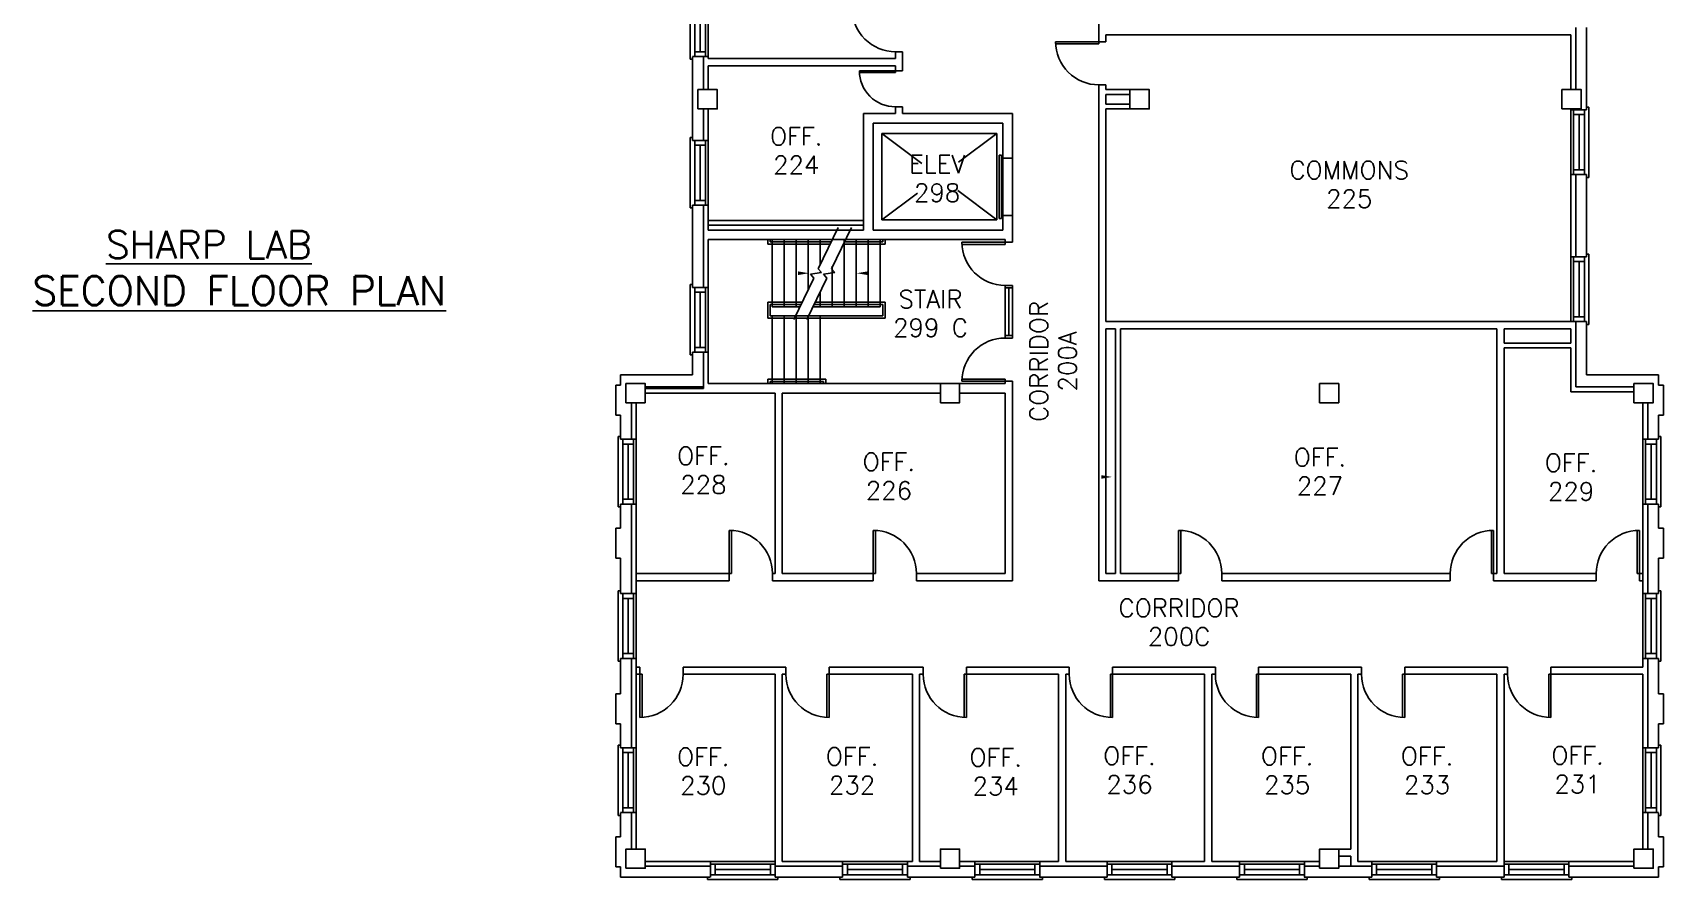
# Model space of a CAD drawing. Extents: x 481 to 2778, y 95 to 2621.
# Drawn here: x 1339 to 2698, y 95 to 801 of the extents above; entities that cross this region are included whole.
import ezdxf
from ezdxf.enums import TextEntityAlignment as Align

# ---------------------------------------------------------------- set-up
doc = ezdxf.new("R2010")
doc.units = 0
doc.header["$LTSCALE"] = 40
doc.header["$MEASUREMENT"] = 0
doc.layers.get('0').update_dxf_attribs({"linetype": 'CONTINUOUS'})
for name, color, linetype in [('A-AREA-IDEN', 3, 'CONTINUOUS'), ('A-DOOR', 7, 'CONTINUOUS'), ('A-FLOR-ELTR', 7, 'CONTINUOUS'), ('A-FLOR-IDEN', 7, 'CONTINUOUS'), ('A-FLOR-STRS', 7, 'CONTINUOUS'), ('A-GLAZ', 2, 'CONTINUOUS'), ('A-STRS-RAIL', 7, 'CONTINUOUS'), ('A-WALL', 252, 'CONTINUOUS'), ('S-COLS', 3, 'CONTINUOUS')]:
    doc.layers.add(name, color=color, linetype=linetype)
doc.styles.add('SIMPLEX', font='simplex', dxfattribs={"height": 23})

# ---------------------------------------------------------------- blocks, each defined once
blk = doc.blocks.new('Q')
at = {"layer": 'A-STRS-RAIL', "style": 'SIMPLEX'}
for tag, p in [('ROOM', (2, 4)), ('NUMBER', (2, -15.1))]:
    blk.add_attdef(tag, text='', height=12, dxfattribs=at).set_placement(p, align=Align.CENTER)
blk = doc.blocks.new('AD081', base_point=(976.415, 314.205))
for p, q in [((976.353, 314.849), (976.314, 314.205)), ((976.353, 314.849), (976.477, 313.561)), ((975.415, 314.205), (976.314, 314.205)), ((976.477, 313.561), (976.516, 314.205)), ((976.516, 314.205), (977.415, 314.205))]:
    blk.add_line(p, q)
blk = doc.blocks.new('WDO')
at = {"layer": 'A-GLAZ'}
for p, q in [((2681.4, 408.1), (2681.4, 462.1)), ((2683.6, 408.1), (2683.6, 462.1)), ((2692.6, 408.1), (2692.6, 462.1)), ((2696.3, 464.4), (2694.4, 464.4)), ((2696.3, 405.8), (2696.3, 464.4)), ((2683.6, 458.1), (2692.6, 458.1)), ((2688.1, 412.1), (2688.1, 458.1)), ((2683.6, 412.1), (2692.6, 412.1)), ((2694.4, 405.8), (2696.3, 405.8))]:
    blk.add_line(p, q, dxfattribs=at)
at = {"layer": 'A-WALL'}
for p, q in [((2681.4, 462.1), (2694.4, 462.1)), ((2681.4, 408.1), (2694.4, 408.1))]:
    blk.add_line(p, q, dxfattribs=at)
blk = doc.blocks.new('AD05A', base_point=(203.035, 424.492))
for p, q in [((203.035, 424.492), (203.084, 424.492)), ((203.035, 424.492), (203.035, 423.492)), ((203.084, 423.493), (203.084, 424.492))]:
    blk.add_line(p, q)
blk.add_arc((203.035, 424.492), 1, 270, 0)
blk = doc.blocks.new('AD03A', base_point=(6.133, 5.024))
for p, q in [((6.133, 6.024), (6.133, 5.024)), ((6.182, 5.024), (6.182, 6.022)), ((6.133, 5.024), (6.182, 5.024))]:
    blk.add_line(p, q)
blk.add_arc((6.133, 5.024), 1, 0, 90)

msp = doc.modelspace()

# ---------------------------------------------------------------- linework, layer by layer
at = {"layer": 'A-DOOR'}
for p, q in [((2144.8, 699), (2144.8, 646)), ((2146.8, 699), (2144.8, 699)), ((2146.8, 646), (2146.8, 699)), ((2144.8, 646), (2146.8, 646)), ((2155.9, 590.3), (2149.9, 590.3)), ((2155.9, 588.3), (2149.9, 588.3)), ((2152.9, 588.3), (2152.9, 548.5)), ((2155.9, 548.5), (2149.9, 548.5)), ((2155.9, 546.5), (2149.9, 546.5))]:
    msp.add_line(p, q, dxfattribs=at)
at = {"layer": 'A-DOOR', "color": 7}
for p, q in [((2149.9, 546.5), (2149.9, 590.3)), ((2155.9, 546.5), (2155.9, 590.3))]:
    msp.add_line(p, q, dxfattribs=at)
at = {"layer": 'A-FLOR-ELTR'}
for p, q in [((2047, 717), (2143, 717)), ((2047, 645), (2047, 717)), ((2080.4, 692), (2047, 717)), ((2143, 717), (2110.9, 693)), ((2143, 717), (2143, 645)), ((2076.7, 667.3), (2047, 645)), ((2143, 645), (2110.5, 669.4)), ((2143, 645), (2047, 645))]:
    msp.add_line(p, q, dxfattribs=at)
at = {"layer": 'A-FLOR-STRS'}
for p, q in [((1955.8, 628.5), (1955.8, 572.5)), ((1965.8, 628.5), (1965.8, 572.5)), ((1975.8, 628.5), (1975.8, 572.5)), ((1985.8, 628.5), (1985.8, 586.2)), ((1995.8, 628.5), (1995.8, 607.2)), ((2015.8, 628.5), (2015.8, 572.5)), ((2025.8, 628.5), (2025.8, 572.5)), ((2035.8, 628.5), (2035.8, 572.5)), ((2045.8, 628.5), (2045.8, 572.5)), ((2005.8, 606.4), (2005.8, 572.5)), ((1995.8, 585.4), (1995.8, 572.5)), ((1955.8, 508.5), (1955.8, 564.5)), ((1965.8, 508.5), (1965.8, 564.5)), ((1975.8, 508.5), (1975.8, 564.5)), ((1985.8, 508.5), (1985.8, 564.5)), ((1995.8, 508.5), (1995.8, 564.5))]:
    msp.add_line(p, q, dxfattribs=at)
for points in [[(1977.3, 602), (1977.3, 599), (1986.3, 600.5)], [(2035.2, 599), (2035.2, 602), (2026.2, 600.5)]]:
    msp.add_solid(points, dxfattribs=at)
at = {"layer": 'A-GLAZ'}
for p, q in [((1827.4, 405.8), (1827.4, 464.4)), ((1827.4, 464.4), (1829.4, 464.4)), ((1831.2, 408.1), (1831.2, 462.1)), ((1840.2, 408.1), (1840.2, 462.1)), ((1842.4, 408.1), (1842.4, 462.1)), ((2681.4, 408.1), (2681.4, 462.1)), ((2683.6, 408.1), (2683.6, 462.1)), ((2692.6, 408.1), (2692.6, 462.1)), ((2696.3, 464.4), (2694.4, 464.4)), ((2696.3, 405.8), (2696.3, 464.4)), ((1840.2, 458.1), (1831.2, 458.1)), ((1835.7, 412.1), (1835.7, 458.1)), ((2683.6, 458.1), (2692.6, 458.1)), ((2688.1, 412.1), (2688.1, 458.1)), ((1840.2, 412.1), (1831.2, 412.1)), ((2683.6, 412.1), (2692.6, 412.1)), ((1829.4, 405.8), (1827.4, 405.8)), ((2694.4, 405.8), (2696.3, 405.8))]:
    msp.add_line(p, q, dxfattribs=at)
at = {"layer": 'A-STRS-RAIL'}
for p, q in [((1952.1, 628.5), (1952.1, 624.6)), ((1954.1, 628.5), (1954.1, 626.6)), ((1954.1, 626.6), (2005.1, 626.6)), ((2005.8, 628.5), (2005.8, 628.1)), ((2015.5, 626.6), (2047.8, 626.6)), ((2047.8, 628.5), (2047.8, 626.6)), ((2049.8, 628.5), (2049.8, 624.6)), ((1952.1, 624.6), (2004.1, 624.6)), ((2014.5, 624.6), (2049.8, 624.6)), ((1952.1, 576.5), (1952.1, 563)), ((1952.1, 576.5), (1981.2, 576.5)), ((1954.1, 574.5), (1954.1, 565)), ((1954.1, 574.5), (1980.2, 574.5)), ((1955.8, 572.5), (1979.3, 572.5)), ((1989.6, 572.5), (2045.8, 572.5)), ((1990.6, 574.5), (2047.8, 574.5)), ((1991.6, 576.5), (2049.8, 576.5)), ((2047.8, 574.5), (2047.8, 565)), ((2049.8, 576.5), (2049.8, 563)), ((1952.1, 563), (2049.8, 563)), ((1954.1, 565), (2047.8, 565)), ((1952.1, 512.3), (2000.5, 512.3)), ((1952.1, 508.5), (1952.1, 512.3)), ((1954.1, 510.3), (1998.5, 510.3)), ((1954.1, 508.5), (1954.1, 510.3)), ((1998.5, 508.5), (1998.5, 510.3)), ((2000.5, 508.5), (2000.5, 512.3))]:
    msp.add_line(p, q, dxfattribs=at)
at = {"layer": 'A-WALL'}
for p, q in [((2227.9, 815.5), (2227.9, 793.5)), ((2625.4, 805.2), (2625.4, 753.5)), ((2634.4, 805.2), (2634.4, 736.7)), ((2227.9, 793.5), (2233.9, 793.5)), ((2621.4, 799.2), (2233.9, 799.2)), ((2233.9, 799.2), (2233.9, 793.5)), ((2621.4, 799.2), (2621.4, 753.5)), ((1889.4, 781), (1889.4, 711.2)), ((1898.4, 781), (1898.4, 753.5)), ((1902.4, 781), (1902.4, 779.5)), ((1902.4, 779.5), (2058.4, 779.5)), ((2058.4, 785.1), (2064.4, 785.1)), ((2058.4, 785.1), (2058.4, 779.5)), ((2064.4, 785.1), (2064.4, 769.2)), ((1902.4, 773.5), (2058.4, 773.5)), ((1902.4, 773.5), (1902.4, 753.5)), ((2058.4, 773.5), (2058.4, 769.2)), ((2058.4, 769.2), (2064.4, 769.2)), ((2227.9, 757.5), (2227.9, 344.2)), ((2227.9, 757.5), (2233.9, 757.5)), ((2233.9, 757.5), (2233.9, 753.5)), ((2253.9, 753.5), (2233.9, 753.5)), ((2253.9, 749.5), (2233.9, 749.5)), ((2233.9, 749.5), (2233.9, 741.5)), ((1898.4, 737.5), (1898.4, 711.2)), ((1902.4, 737.5), (1902.4, 711.2)), ((2058.4, 739.2), (2058.4, 733.5)), ((2058.4, 739.2), (2064.4, 739.2)), ((2064.4, 739.2), (2064.4, 733.5)), ((2253.9, 741.5), (2233.9, 741.5)), ((2233.9, 737.5), (2233.9, 560.2)), ((2253.9, 737.5), (2233.9, 737.5)), ((2621.4, 737.5), (2621.4, 736.7)), ((2625.4, 737.5), (2625.4, 736.7)), ((2031.9, 733.5), (2031.9, 636.5)), ((2031.9, 733.5), (2058.4, 733.5)), ((2039.9, 725.5), (2147.9, 725.5)), ((2039.9, 725.5), (2039.9, 636.5)), ((2064.4, 733.5), (2155.9, 733.5)), ((2147.9, 725.5), (2147.9, 636.5)), ((2155.9, 733.5), (2155.9, 626.3)), ((2147.9, 696.5), (2155.9, 696.5)), ((2621.4, 682.7), (2621.4, 614.2)), ((2625.4, 682.7), (2625.4, 614.2)), ((2634.4, 682.7), (2634.4, 614.2)), ((1889.4, 657.2), (1889.4, 588.7)), ((1898.4, 657.2), (1898.4, 588.7)), ((1902.4, 657.2), (1902.4, 636.5)), ((1902.4, 644.5), (2031.9, 644.5)), ((1902.4, 640.5), (2031.9, 640.5)), ((2147.9, 648.5), (2155.9, 648.5)), ((1902.4, 636.5), (2031.9, 636.5)), ((1902.4, 628.5), (2149.9, 628.5)), ((1902.4, 628.5), (1902.4, 588.7)), ((2039.9, 636.5), (2147.9, 636.5)), ((2149.9, 626.3), (2149.9, 628.5)), ((2155.9, 626.3), (2149.9, 626.3)), ((2155.9, 626.3), (2155.9, 628.5)), ((2155.9, 590.3), (2155.9, 546.5)), ((2621.4, 560.2), (2233.9, 560.2)), ((2625.4, 560.2), (2625.4, 505.7)), ((2634.4, 560.2), (2634.4, 515.7)), ((2233.9, 554.2), (2233.9, 350.2)), ((2241.9, 554.2), (2233.9, 554.2)), ((2241.9, 554.2), (2241.9, 350.2)), ((2245.9, 554.2), (2245.9, 350.2)), ((2559.6, 554.2), (2245.9, 554.2)), ((2559.6, 350.2), (2559.6, 554.2)), ((2621.4, 554.2), (2565.6, 554.2)), ((2565.6, 542.2), (2565.6, 554.2)), ((2621.4, 554.2), (2621.4, 542.2)), ((1889.4, 534.7), (1889.4, 515.7)), ((1898.4, 534.7), (1898.4, 504.5)), ((1902.4, 534.7), (1902.4, 508.5)), ((2621.4, 542.2), (2565.6, 542.2)), ((2565.6, 350.2), (2565.6, 538.2)), ((2621.4, 538.2), (2565.6, 538.2)), ((2621.4, 538.2), (2621.4, 501.7)), ((1825.4, 507.2), (1825.4, 482.2)), ((1829.4, 507.2), (1825.4, 507.2)), ((1829.4, 515.7), (1829.4, 507.2)), ((1889.4, 515.7), (1829.4, 515.7)), ((1898.4, 505.7), (1849.9, 505.7)), ((1898.4, 504.5), (1849.9, 504.5)), ((2149.9, 508.5), (1902.4, 508.5)), ((2149.9, 508.5), (2149.9, 510.5)), ((2155.9, 510.5), (2149.9, 510.5)), ((2155.9, 510.5), (2155.9, 344.2)), ((2625.4, 505.7), (2673.9, 505.7)), ((2634.4, 515.7), (2694.4, 515.7)), ((2694.4, 515.7), (2694.4, 507.2)), ((2694.4, 507.2), (2698.4, 507.2)), ((2698.4, 507.2), (2698.4, 482.2)), ((1838.4, 491.7), (1838.4, 462.1)), ((1842.4, 491.7), (1842.4, 462.1)), ((1958.1, 500.5), (1849.9, 500.5)), ((1958.1, 350.2), (1958.1, 500.5)), ((2095.9, 500.5), (1964.1, 500.5)), ((1964.1, 350.2), (1964.1, 500.5)), ((2149.9, 500.5), (2111.9, 500.5)), ((2149.9, 350.2), (2149.9, 500.5)), ((2621.4, 501.7), (2673.9, 501.7)), ((2681.4, 491.7), (2681.4, 462.1)), ((2685.4, 491.7), (2685.4, 462.1)), ((1829.4, 482.2), (1825.4, 482.2)), ((1829.4, 482.2), (1829.4, 462.1)), ((2694.4, 482.2), (2694.4, 462.1)), ((2694.4, 482.2), (2698.4, 482.2)), ((1842.4, 462.1), (1829.4, 462.1)), ((2681.4, 462.1), (2694.4, 462.1)), ((1829.4, 408.1), (1829.4, 388)), ((1842.4, 408.1), (1829.4, 408.1)), ((1838.4, 408.1), (1838.4, 333.5)), ((1842.4, 408.1), (1842.4, 333.5)), ((2681.4, 408.1), (2681.4, 333.5)), ((2681.4, 408.1), (2694.4, 408.1)), ((2685.4, 408.1), (2685.4, 333.5)), ((2694.4, 408.1), (2694.4, 388)), ((1829.4, 388), (1825.4, 388)), ((1825.4, 388), (1825.4, 363)), ((2694.4, 388), (2698.4, 388)), ((2698.4, 388), (2698.4, 363)), ((1829.4, 363), (1825.4, 363)), ((1829.4, 363), (1829.4, 333.5)), ((2694.4, 363), (2694.4, 333.5)), ((2694.4, 363), (2698.4, 363)), ((1920, 350.2), (1842.4, 350.2)), ((1920, 344.2), (1842.4, 344.2)), ((1920, 350.2), (1920, 344.2)), ((1956, 350.2), (1956, 344.2)), ((1958.1, 350.2), (1956, 350.2)), ((2040, 344.2), (1956, 344.2)), ((2040, 350.2), (1964.1, 350.2)), ((2040, 350.2), (2040, 344.2)), ((2149.9, 350.2), (2076, 350.2)), ((2076, 350.2), (2076, 344.2)), ((2155.9, 344.2), (2076, 344.2)), ((2294.4, 344.2), (2227.9, 344.2)), ((2241.9, 350.2), (2233.9, 350.2)), ((2294.4, 350.2), (2245.9, 350.2)), ((2294.4, 350.2), (2294.4, 344.2)), ((2520.8, 350.2), (2330.4, 350.2)), ((2330.4, 350.2), (2330.4, 344.2)), ((2520.8, 344.2), (2330.4, 344.2)), ((2520.8, 350.2), (2520.8, 344.2)), ((2559.6, 350.2), (2556.8, 350.2)), ((2556.8, 350.2), (2556.8, 344.2)), ((2642.4, 344.2), (2556.8, 344.2)), ((2642.4, 350.2), (2565.6, 350.2)), ((2642.4, 350.2), (2642.4, 344.2)), ((2681.4, 350.2), (2678.4, 350.2)), ((2678.4, 350.2), (2678.4, 344.2)), ((2681.4, 344.2), (2678.4, 344.2)), ((1829.4, 279.5), (1829.4, 250)), ((1838.4, 279.5), (1838.4, 204.8)), ((1842.4, 279.5), (1842.4, 204.8)), ((1845.5, 272.2), (1842.4, 272.2)), ((1845.5, 266.2), (1845.5, 272.2)), ((1967.1, 272.2), (1881.5, 272.2)), ((1881.5, 266.2), (1881.5, 272.2)), ((1967.1, 266.2), (1967.1, 272.2)), ((2081.6, 272.2), (2003.1, 272.2)), ((2003.1, 266.2), (2003.1, 272.2)), ((2081.6, 266.2), (2081.6, 272.2)), ((2203.3, 272.2), (2117.6, 272.2)), ((2117.6, 266.2), (2117.6, 272.2)), ((2203.3, 266.2), (2203.3, 272.2)), ((2325.1, 272.2), (2239.3, 272.2)), ((2239.3, 266.2), (2239.3, 272.2)), ((2325.1, 266.2), (2325.1, 272.2)), ((2446.8, 272.2), (2361.1, 272.2)), ((2361.1, 266.2), (2361.1, 272.2)), ((2446.8, 266.2), (2446.8, 272.2)), ((2568.6, 272.2), (2482.8, 272.2)), ((2482.8, 266.2), (2482.8, 272.2)), ((2568.6, 266.2), (2568.6, 272.2)), ((2681.4, 272.2), (2604.6, 272.2)), ((2604.6, 266.2), (2604.6, 272.2)), ((2681.4, 279.5), (2681.4, 272.2)), ((2685.4, 279.5), (2685.4, 204.8)), ((2694.4, 279.5), (2694.4, 250)), ((1845.5, 266.2), (1842.4, 266.2)), ((1958.1, 266.2), (1881.5, 266.2)), ((1958.1, 110.2), (1958.1, 266.2)), ((1964.1, 110.2), (1964.1, 266.2)), ((1967.1, 266.2), (1964.1, 266.2)), ((2072.6, 266.2), (2003.1, 266.2)), ((2072.6, 110.2), (2072.6, 266.2)), ((2078.6, 110.2), (2078.6, 266.2)), ((2081.6, 266.2), (2078.6, 266.2)), ((2194.4, 266.2), (2117.6, 266.2)), ((2194.4, 110.2), (2194.4, 266.2)), ((2200.4, 110.2), (2200.4, 266.2)), ((2203.3, 266.2), (2200.4, 266.2)), ((2316.1, 266.2), (2239.3, 266.2)), ((2316.1, 110.2), (2316.1, 266.2)), ((2322.1, 110.2), (2322.1, 266.2)), ((2325.1, 266.2), (2322.1, 266.2)), ((2437.9, 266.2), (2361.1, 266.2)), ((2437.9, 120.5), (2437.9, 266.2)), ((2443.9, 110.2), (2443.9, 266.2)), ((2446.8, 266.2), (2443.9, 266.2)), ((2559.6, 266.2), (2482.8, 266.2)), ((2559.6, 110.2), (2559.6, 266.2)), ((2565.6, 110.2), (2565.6, 266.2)), ((2568.6, 266.2), (2565.6, 266.2)), ((2681.4, 266.2), (2604.6, 266.2)), ((2681.4, 266.2), (2681.4, 204.8)), ((1825.4, 250), (1825.4, 225)), ((1829.4, 250), (1825.4, 250)), ((2694.4, 250), (2698.4, 250)), ((2698.4, 250), (2698.4, 225)), ((1829.4, 225), (1825.4, 225)), ((1829.4, 225), (1829.4, 204.8)), ((2694.4, 225), (2694.4, 204.8)), ((2694.4, 225), (2698.4, 225)), ((1829.4, 150.8), (1829.4, 130.7)), ((1838.4, 150.8), (1838.4, 121.2)), ((1842.4, 150.8), (1842.4, 121.2)), ((2681.4, 150.8), (2681.4, 120.5)), ((2685.4, 150.8), (2685.4, 120.5)), ((2694.4, 150.8), (2694.4, 130.7)), ((1825.4, 130.7), (1825.4, 105.7)), ((1829.4, 130.7), (1825.4, 130.7)), ((2694.4, 130.7), (2698.4, 130.7)), ((2698.4, 130.7), (2698.4, 105.7)), ((1849.9, 110.2), (1904.1, 110.2)), ((1964.1, 110.2), (2014.4, 110.2)), ((2068.4, 110.2), (2072.6, 110.2)), ((2078.6, 110.2), (2095.9, 110.2)), ((2111.9, 110.2), (2124.6, 110.2)), ((2178.6, 110.2), (2194.4, 110.2)), ((2200.4, 110.2), (2234.9, 110.2)), ((2288.9, 110.2), (2316.1, 110.2)), ((2322.1, 110.2), (2345.1, 110.2)), ((2399.1, 110.2), (2411.9, 110.2)), ((2427.9, 120.5), (2437.9, 120.5)), ((2427.9, 114.5), (2437.9, 114.5)), ((2437.9, 106.2), (2437.9, 114.5)), ((2443.9, 110.2), (2455.4, 110.2)), ((2509.4, 110.2), (2559.6, 110.2)), ((2619.6, 110.2), (2673.9, 110.2)), ((1829.4, 105.7), (1825.4, 105.7)), ((1829.4, 105.7), (1829.4, 97.2)), ((1829.4, 97.2), (1904.1, 97.2)), ((1849.9, 106.2), (1904.1, 106.2)), ((1958.1, 106.2), (2014.4, 106.2)), ((1958.1, 97.2), (2014.4, 97.2)), ((2068.4, 106.2), (2095.9, 106.2)), ((2068.4, 97.2), (2124.6, 97.2)), ((2111.9, 106.2), (2124.6, 106.2)), ((2178.6, 106.2), (2234.9, 106.2)), ((2178.6, 97.2), (2234.9, 97.2)), ((2288.9, 106.2), (2345.1, 106.2)), ((2288.9, 97.2), (2345.1, 97.2)), ((2399.1, 106.2), (2411.9, 106.2)), ((2399.1, 97.2), (2455.4, 97.2)), ((2427.9, 106.2), (2455.4, 106.2)), ((2509.4, 106.2), (2565.6, 106.2)), ((2509.4, 97.2), (2565.6, 97.2)), ((2619.6, 106.2), (2673.9, 106.2)), ((2619.6, 97.2), (2694.4, 97.2)), ((2694.4, 105.7), (2694.4, 97.2)), ((2694.4, 105.7), (2698.4, 105.7))]:
    msp.add_line(p, q, dxfattribs=at)
msp.add_solid([(2229.9, 432.2), (2229.9, 429.2), (2238.9, 430.7)], dxfattribs=at)
at = {"layer": 'S-COLS'}
for points in [[(1893.9, 737.5), (1893.9, 753.5), (1909.9, 753.5), (1909.9, 737.5), (1893.9, 737.5)], [(2253.9, 737.5), (2253.9, 753.5), (2269.9, 753.5), (2269.9, 737.5), (2253.9, 737.5)], [(2613.9, 737.5), (2613.9, 753.5), (2629.9, 753.5), (2629.9, 737.5), (2613.9, 737.5)], [(1849.9, 492.5), (1849.9, 508.5), (1833.9, 508.5), (1833.9, 492.5), (1849.9, 492.5)], [(2095.9, 492.5), (2095.9, 508.5), (2111.9, 508.5), (2111.9, 492.5), (2095.9, 492.5)], [(2411.9, 492.5), (2411.9, 508.5), (2427.9, 508.5), (2427.9, 492.5), (2411.9, 492.5)], [(2673.9, 492.5), (2673.9, 508.5), (2689.9, 508.5), (2689.9, 492.5), (2673.9, 492.5)], [(1833.9, 104.5), (1833.9, 120.5), (1849.9, 120.5), (1849.9, 104.5), (1833.9, 104.5)], [(2095.9, 104.5), (2095.9, 120.5), (2111.9, 120.5), (2111.9, 104.5), (2095.9, 104.5)], [(2411.9, 104.5), (2411.9, 120.5), (2427.9, 120.5), (2427.9, 104.5), (2411.9, 104.5)], [(2673.9, 104.5), (2673.9, 120.5), (2689.9, 120.5), (2689.9, 104.5), (2673.9, 104.5)]]:
    msp.add_lwpolyline(points, dxfattribs=at)

# ---------------------------------------------------------------- block references
at = {"layer": 'A-AREA-IDEN', "xscale": 1.25, "yscale": 1.25, "zscale": 1.25}
for p, values in [((1973.3, 702.1), {'ROOM': 'OFF.', 'NUMBER': '224'}), ((2090.7, 679), {'ROOM': 'ELEV', 'NUMBER': '298'}), ((2434.1, 674), {'ROOM': 'COMMONS', 'NUMBER': '225'}), ((2085.2, 566.4), {'ROOM': 'STAIR', 'NUMBER': '299 C'}), ((1895.9, 435.7), {'ROOM': 'OFF.', 'NUMBER': '228'}), ((2050.5, 430.8), {'ROOM': 'OFF.', 'NUMBER': '226'}), ((2409.7, 434.6), {'ROOM': 'OFF.', 'NUMBER': '227'}), ((2619, 430), {'ROOM': 'OFF.', 'NUMBER': '229'}), ((2292.3, 309), {'ROOM': 'CORRIDOR', 'NUMBER': '200C'}), ((1895.8, 184.9), {'ROOM': 'OFF.', 'NUMBER': '230'}), ((2019.8, 185.2), {'ROOM': 'OFF.', 'NUMBER': '232'}), ((2139.5, 184.4), {'ROOM': 'OFF.', 'NUMBER': '234'}), ((2251, 185.8), {'ROOM': 'OFF.', 'NUMBER': '236'}), ((2382.4, 185.5), {'ROOM': 'OFF.', 'NUMBER': '235'}), ((2499, 185.5), {'ROOM': 'OFF.', 'NUMBER': '233'}), ((2624.4, 186.1), {'ROOM': 'OFF.', 'NUMBER': '231'})]:
    msp.add_blockref('Q', p, dxfattribs=at).add_auto_attribs(values)
at = {"layer": 'A-AREA-IDEN', "xscale": 1.25, "yscale": 1.25, "zscale": 1.25, "rotation": 90}
msp.add_blockref('Q', (2190.4, 524.5), dxfattribs=at).add_auto_attribs({'ROOM': 'CORRIDOR', 'NUMBER': '200A'})
at = {"layer": 'A-DOOR', "zscale": 0.01}
for name, p, xscale, yscale, rotation in [('AD05A', (2058.4, 821.1), 36, 36, 270), ('AD05A', (2227.9, 793.5), 36, 36, 270), ('AD05A', (2058.4, 769.2), 30, 30, 269.9999999999991), ('AD03A', (2149.9, 626.3), -36, 36, 90), ('AD05A', (2149.9, 510.5), -36, 36, 270), ('AD05A', (2556.8, 350.2), 36, 36, 180), ('AD05A', (2678.4, 350.2), 36, 36, 180), ('AD03A', (2003.1, 266.2), 36, 36, 180), ('AD03A', (2117.6, 266.2), 36, 36, 180), ('AD03A', (2239.3, 266.2), 36, 36, 180), ('AD03A', (2361.1, 266.2), 36, 36, 180), ('AD03A', (2482.8, 266.2), 36, 36, 180), ('AD03A', (2604.6, 266.2), 36, 36, 180)]:
    msp.add_blockref(name, p, dxfattribs=dict(at, xscale=xscale, yscale=yscale, rotation=rotation))
at = {"layer": 'A-DOOR', "xscale": 36, "yscale": 36, "zscale": 0.01}
for name, p in [('AD03A', (1920, 350.2)), ('AD03A', (2040, 350.2)), ('AD03A', (2294.4, 350.2)), ('AD05A', (1845.5, 266.2))]:
    msp.add_blockref(name, p, dxfattribs=at)
at = {"layer": 'A-FLOR-STRS', "xscale": 42.59253095904182, "yscale": 5.975410580585276, "zscale": 42.59253095904182, "rotation": 64.18293188914537}
for p in [(1992.2, 600.3), (2003.2, 600.3)]:
    msp.add_blockref('AD081', p, dxfattribs=at)
at = {"layer": 'A-GLAZ', "xscale": -1}
for p in [(4583.8, 373), (4583.8, 249.1), (4583.8, 126.6), (4523.8, -128.6), (4523.8, -257.2)]:
    msp.add_blockref('WDO', p, dxfattribs=at)
at = {"layer": 'A-GLAZ'}
for p in [(-60, 274.6), (-60, 152.1), (0, -128.6), (0, -257.2)]:
    msp.add_blockref('WDO', p, dxfattribs=at)
at = {"layer": 'A-GLAZ', "rotation": 270}
for p in [(1496.1, 2791.6), (1606.3, 2791.6), (1716.6, 2791.6), (1826.8, 2791.6), (1937.1, 2791.6), (2047.3, 2791.6), (2157.6, 2791.6)]:
    msp.add_blockref('WDO', p, dxfattribs=at)

# ---------------------------------------------------------------- texts
at = {"layer": 'A-FLOR-IDEN', "style": 'SIMPLEX'}
for s, height, p in [('%%uSHARP LAB', 23, (1400.5, 612.9)), ('%%uSECOND FLOOR PLAN', 24, (1339.4, 574))]:
    msp.add_text(s, height=height, dxfattribs=at).set_placement(p)

doc.saveas('drawing.dxf')
